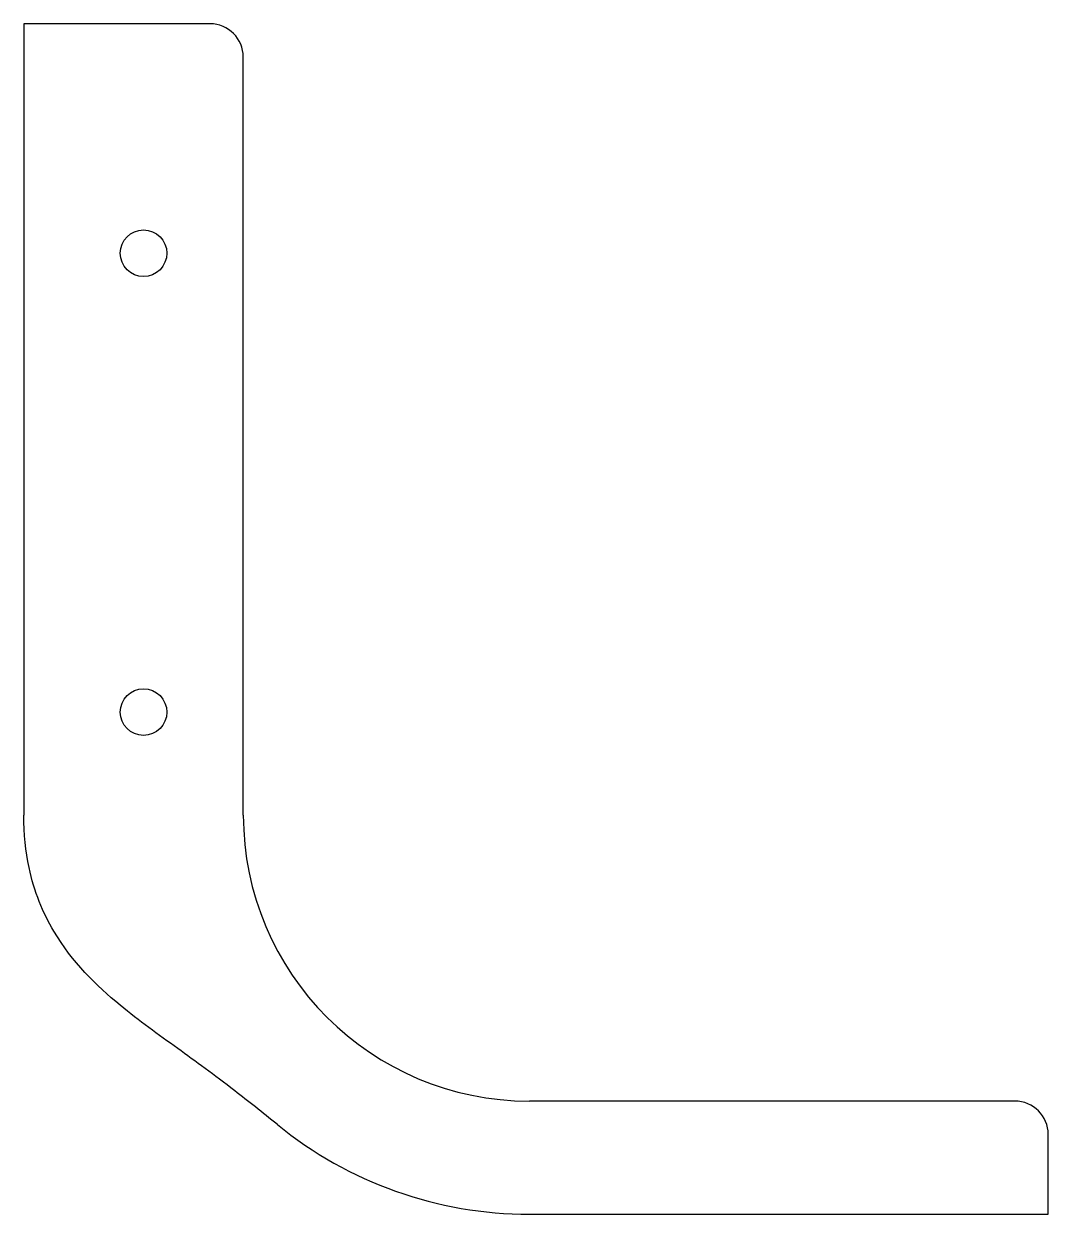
# Model space of a CAD drawing. Header units: millimetres. Extents: x -78 to -1, y 429 to 518.5.
import ezdxf

# ---------------------------------------------------------------- set-up
doc = ezdxf.new("R2010")
doc.units = ezdxf.units.MM
doc.layers.get('0').update_dxf_attribs({"linetype": 'CONTINUOUS'})

msp = doc.modelspace()

# ---------------------------------------------------------------- linework, layer by layer
for p, q in [((-64, 518.5), (-78, 518.5)), ((-78, 518.5), (-78, 459)), ((-61.5, 459), (-61.5, 516)), ((-3.5, 437.5), (-40, 437.5)), ((-1, 429), (-1, 435)), ((-40, 429), (-1, 429))]:
    msp.add_line(p, q)
for centre in [(-69, 501.25), (-69, 466.75)]:
    msp.add_circle(centre, 1.75)
for centre, radius, start, end in [((-64, 516), 2.5, 0, 90), ((-40, 459), 21.5, 180, 270), ((-3.5, 435), 2.5, 0, 90), ((-40, 459), 30, 230.85767, 270)]:
    msp.add_arc(centre, radius, start, end)
msp.add_open_spline([(-58.937, 435.733), (-60.084, 436.666), (-61.146, 437.507), (-63.698, 439.474), (-65.089, 440.484), (-67.897, 442.508), (-69.321, 443.521), (-70.756, 444.709), (-72.549, 446.193), (-74.361, 447.958), (-76.566, 451.663), (-77.225, 453.248), (-77.866, 456.272), (-78, 457.583), (-78, 459)], degree=3, knots=[-1, -1, -1, -1, -0.8833151, -0.8833151, -0.7, -0.7, -0.5, -0.5, -0.5, -0.25, -0.25, -0.1, -0.1, 0, 0, 0, 0])

doc.saveas('drawing.dxf')
